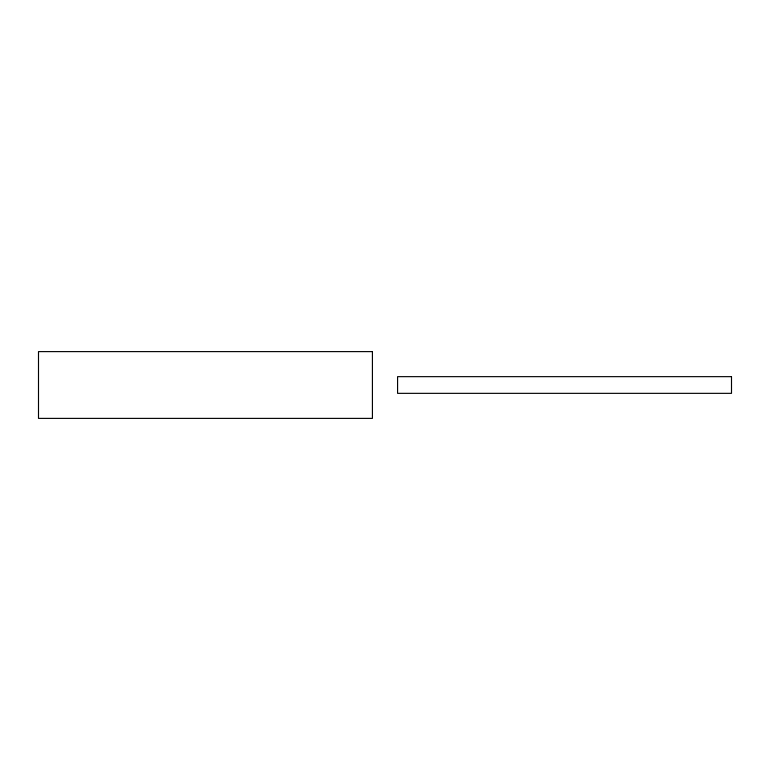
<?xml version="1.0" encoding="UTF-8"?>
<svg xmlns="http://www.w3.org/2000/svg" width="770" height="770" viewBox="0 0 770 770"><rect width="100%" height="100%" fill="white"/><g stroke="black" fill="none" stroke-linecap="round" stroke-linejoin="round"><path stroke-width="1.16" d="M372.42 351.611L38.5 351.611L38.5 418.389L372.42 418.389L372.42 351.611M731.5 376.655L397.58 376.655L397.58 393.345L731.5 393.345L731.5 376.655"/></g></svg>
